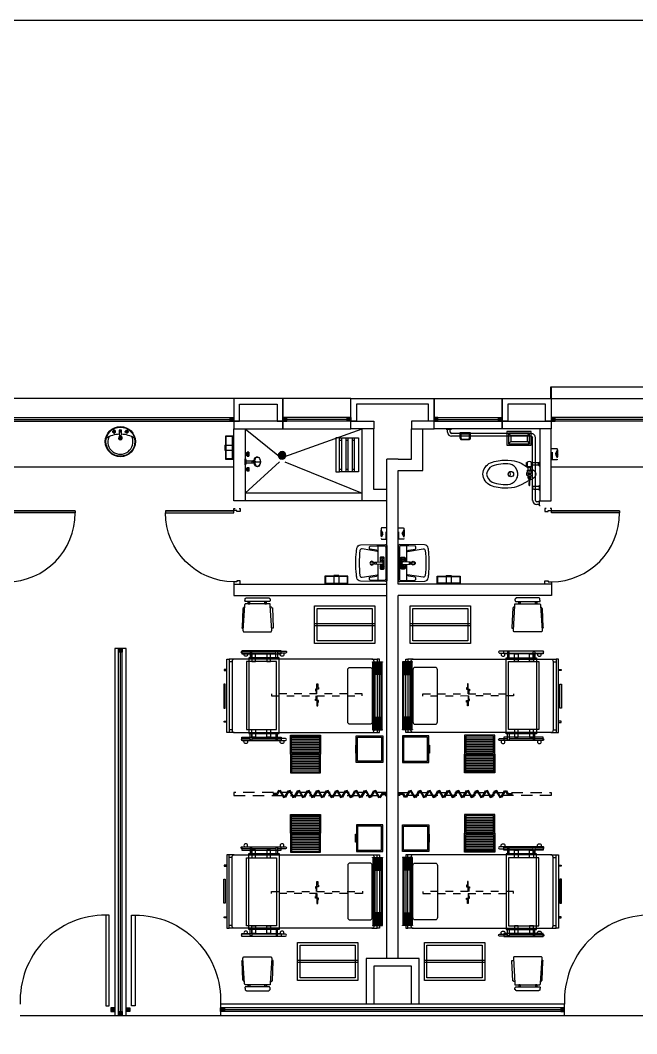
# Model space of a CAD drawing. Header units: millimetres. Extents: x 2523 to 2756, y 378 to 482.
# Drawn here: x 2679.6 to 2687.76, y 462.74 to 476.13 of the extents above; entities that cross this region are included whole.
import ezdxf

# ---------------------------------------------------------------- set-up
doc = ezdxf.new("R2010")
doc.units = ezdxf.units.MM
for name, pattern in [('H100', [0.24, 0.15, -0.09]), ('HIDDE50', [0.08, 0.05, -0.03]), ('HIDDEN2', [0.1875, 0.125, -0.0625])]:
    doc.linetypes.add(name, pattern=pattern)
doc.layers.get('Defpoints').update_dxf_attribs({"color": 8})
for name, color, linetype in [('CANCEL', 6, 'Continuous'), ('MOBILIARIO', 161, 'Continuous'), ('MOBSANIT', 161, 'Continuous'), ('PROYECC', 7, 'H100')]:
    doc.layers.add(name, color=color, linetype=linetype)

# ---------------------------------------------------------------- blocks, each defined once
blk = doc.blocks.new('PK120')
at = {"layer": 'CANCEL'}
blk.add_lwpolyline([(1.178, -0.025), (1.178, 1.175), (1.131, 1.175), (1.131, -0.025), (1.178, -0.025), (1.178, 1.165)], dxfattribs=at)
blk.add_arc((1.124, 0.05), 1.125, 89.6506, 182.5573, dxfattribs=at)
blk = doc.blocks.new('MESA_PUENTE')
at = {"linetype": 'Continuous'}
for points in [[(-26, 59), (26, 59), (26, 55), (-26, 55)], [(-12, 55), (-7, 55), (-7, 45), (-12, 45)], [(8, 55), (13, 55), (13, 45), (8, 45)], [(-20, 45), (20, 45), (20, -45), (-20, -45)], [(-12, -55), (-7, -55), (-7, -45), (-12, -45)], [(8, -55), (13, -55), (13, -45), (8, -45)], [(-26, -59), (26, -59), (26, -55), (-26, -55)]]:
    blk.add_lwpolyline(points, close=True, dxfattribs=at)
blk = doc.blocks.new('36211652')
at = {"color": 8}
for points in [[(-0.442, -0.224), (-0.442, -0.329, -1), (-0.467, -0.329), (-0.467, 0.246, -1), (-0.442, 0.246), (-0.442, 0.139)], [(0.688, -0.224), (0.688, -0.329, 1), (0.713, -0.329), (0.713, 0.246, 1), (0.688, 0.246), (0.688, 0.139)]]:
    blk.add_lwpolyline(points, format="xyb", dxfattribs=at)
for points in [[(-0.377, 0.119), (-0.452, 0.119, -1), (-0.452, 0.139), (-0.377, 0.139)], [(0.623, 0.119), (0.698, 0.119, 1), (0.698, 0.139), (0.623, 0.139)], [(-0.377, -0.201), (-0.452, -0.201, 1), (-0.452, -0.221), (-0.377, -0.221)], [(0.623, -0.201), (0.698, -0.201, -1), (0.698, -0.221), (0.623, -0.221)]]:
    blk.add_lwpolyline(points, format="xyb")
blk.add_lwpolyline([(-0.377, -0.241), (-0.377, 0.159), (0.623, 0.159), (0.623, -0.241)], close=True)
for points in [[(-0.442, 0.119), (-0.442, -0.201)], [(0.688, 0.119), (0.688, -0.201)]]:
    blk.add_lwpolyline(points, dxfattribs=at)
for centre in [(-0.484, 0.199), (0.671, 0.199), (-0.484, -0.281), (0.671, -0.281)]:
    blk.add_arc(centre, 0.025, 45.573, 314.427, dxfattribs=at)
blk = doc.blocks.new('37830054')
for points in [[(0.6, 0.015), (0.6, 0.145), (0.59, 0.145), (0.59, 0.095), (0.58, 0.095), (0.58, 0.075), (0.6, 0.075), (0.61, 0.075), (0.62, 0.075), (0.62, 0.055), (0.61, 0.055), (0.61, 0.015)], [(0.6, -0.015), (0.6, -0.145), (0.59, -0.145), (0.59, -0.095), (0.58, -0.095), (0.58, -0.075), (0.6, -0.075), (0.61, -0.075), (0.62, -0.075), (0.62, -0.055), (0.61, -0.055), (0.61, -0.015)]]:
    blk.add_lwpolyline(points)
at = {"color": 8, "linetype": 'HIDDE50'}
blk.add_lwpolyline([(0, -0.015), (0, 0.015), (1.2, 0.015), (1.2, -0.015)], close=True, dxfattribs=at)
blk = doc.blocks.new('BU')
for points in [[(0, -0.175), (0.35, -0.175), (0.35, 0.175), (0, 0.175)], [(0.016, -0.16), (0.335, -0.16), (0.335, 0.16), (0.016, 0.16)], [(0.35, 0.053), (0.361, 0.053), (0.361, -0.053), (0.35, -0.053)]]:
    blk.add_lwpolyline(points, close=True)
blk = doc.blocks.new('31640053')
at = {"color": 8}
for p, q in [((-0.939, 0.458), (-1.009, 0.458)), ((-0.969, 0.423), (-1.009, 0.423)), ((0.881, 0.458), (0.951, 0.458)), ((0.911, 0.423), (0.951, 0.423)), ((-0.969, -0.477), (-1.009, -0.477)), ((-0.939, -0.512), (-1.009, -0.512)), ((0.881, -0.512), (0.951, -0.512)), ((0.911, -0.477), (0.951, -0.477))]:
    blk.add_line(p, q, dxfattribs=at)
for points in [[(-1.009, -0.512), (-1.039, -0.512), (-1.039, 0.458), (-1.009, 0.458)], [(0.951, -0.512), (0.981, -0.512), (0.981, 0.458), (0.951, 0.458)]]:
    blk.add_lwpolyline(points, close=True)
blk.add_lwpolyline([(0.881, 0.458, -0.414214), (0.911, 0.428), (0.911, -0.482, -0.414214), (0.881, -0.512), (-0.939, -0.512, -0.414214), (-0.969, -0.482), (-0.969, 0.428, -0.414214), (-0.939, 0.458)], format="xyb", close=True)
blk.add_lwpolyline([(-0.944, -0.372, 0.414214), (-0.914, -0.402), (-0.649, -0.402, 0.414214), (-0.619, -0.372), (-0.619, 0.318, 0.414214), (-0.649, 0.348), (-0.914, 0.348, 0.414214), (-0.944, 0.318)], format="xyb", close=True, dxfattribs=at)
for points in [[(0.981, 0.323), (1.016, 0.323), (1.016, 0.308), (0.981, 0.308)], [(0.981, -0.377), (1.016, -0.377), (1.016, -0.362), (0.981, -0.362)]]:
    blk.add_lwpolyline(points)
at = {"layer": 'MOBILIARIO'}
blk.add_lwpolyline([(1, -0.188), (1, 0.129), (1.02, 0.129), (1.02, -0.188)], close=True, dxfattribs=at)
blk = doc.blocks.new('33520105')
at = {"color": 8}
for p, q in [((-0.195, 0.214), (0.175, 0.214)), ((-0.195, 0.192), (0.175, 0.192)), ((-0.195, 0.17), (0.175, 0.17)), ((-0.195, 0.148), (0.175, 0.148)), ((-0.195, 0.126), (0.175, 0.126)), ((-0.195, 0.104), (0.175, 0.104)), ((-0.195, 0.082), (0.175, 0.082)), ((-0.195, 0.06), (0.175, 0.06)), ((-0.195, 0.038), (0.175, 0.038)), ((-0.195, -0.036), (0.175, -0.036)), ((-0.195, -0.058), (0.175, -0.058)), ((-0.195, -0.08), (0.175, -0.08)), ((-0.195, -0.102), (0.175, -0.102)), ((-0.195, -0.124), (0.175, -0.124)), ((-0.195, -0.146), (0.175, -0.146)), ((-0.195, -0.168), (0.175, -0.168)), ((-0.195, -0.19), (0.175, -0.19)), ((-0.195, -0.212), (0.175, -0.212))]:
    blk.add_line(p, q, dxfattribs=at)
blk.add_lwpolyline([(-0.21, 0.001), (0.19, 0.001), (0.19, 0.251), (-0.21, 0.251)], close=True)
for points in [[(-0.195, 0.236), (-0.195, 0.016), (0.175, 0.016), (0.175, 0.236)], [(-0.195, -0.234), (-0.195, -0.014), (0.175, -0.014), (0.175, -0.234)]]:
    blk.add_lwpolyline(points, close=True, dxfattribs=at)
blk.add_lwpolyline([(0.19, 0.001), (0.19, -0.249), (-0.21, -0.249), (-0.21, 0.001)], dxfattribs=at)
blk = doc.blocks.new('76190058G')
for points in [[(0.06, -0.007), (0.01, -0.007), (0.01, 0.008), (0.069, 0.008), (0.096, -0.04), (0.083, -0.047)], [(0.159, 0.04), (0.109, -0.047), (0.096, -0.04), (0.146, 0.047)], [(0.159, 0.04), (0.209, -0.047), (0.222, -0.04), (0.172, 0.047)], [(0.285, 0.04), (0.235, -0.047), (0.222, -0.04), (0.272, 0.047)], [(0.285, 0.04), (0.335, -0.047), (0.348, -0.04), (0.298, 0.047)], [(0.411, 0.04), (0.361, -0.047), (0.348, -0.04), (0.398, 0.047)], [(0.411, 0.04), (0.461, -0.047), (0.474, -0.04), (0.424, 0.047)], [(0.537, 0.04), (0.487, -0.047), (0.474, -0.04), (0.524, 0.047)], [(0.537, 0.04), (0.587, -0.047), (0.6, -0.04), (0.55, 0.047)], [(0.663, 0.04), (0.613, -0.047), (0.6, -0.04), (0.65, 0.047)], [(0.663, 0.04), (0.713, -0.047), (0.726, -0.04), (0.676, 0.047)], [(0.789, 0.04), (0.739, -0.047), (0.726, -0.04), (0.776, 0.047)], [(0.789, 0.04), (0.839, -0.047), (0.852, -0.04), (0.802, 0.047)], [(0.915, 0.04), (0.865, -0.047), (0.852, -0.04), (0.902, 0.047)], [(0.915, 0.04), (0.965, -0.047), (0.978, -0.04), (0.928, 0.047)], [(1.041, 0.04), (0.991, -0.047), (0.978, -0.04), (1.028, 0.047)], [(1.041, 0.04), (1.091, -0.047), (1.104, -0.04), (1.054, 0.047)], [(1.167, 0.04), (1.117, -0.047), (1.104, -0.04), (1.154, 0.047)], [(1.167, 0.04), (1.217, -0.047), (1.23, -0.04), (1.18, 0.047)], [(1.293, 0.04), (1.243, -0.047), (1.23, -0.04), (1.28, 0.047)], [(1.293, 0.04), (1.343, -0.047), (1.356, -0.04), (1.306, 0.047)], [(1.419, 0.04), (1.369, -0.047), (1.356, -0.04), (1.406, 0.047)], [(1.454, 0.008), (1.504, 0.008), (1.504, -0.007), (1.446, -0.007), (1.419, 0.04), (1.432, 0.047)]]:
    blk.add_lwpolyline(points, close=True)
at = {"layer": 'PROYECC', "color": 252}
blk.add_lwpolyline([(0, 0.019), (2.024, 0.019), (2.024, -0.019), (0, -0.019)], close=True, dxfattribs=at)
blk = doc.blocks.new('SILLA_FIJA_A__APIL_')
at = {"linetype": 'Continuous'}
for p, q in [((-18, 12), (-21, 12)), ((-18, 10), (-21, 10)), ((-18, -10), (-21, -10)), ((-18, -12), (-21, -12))]:
    blk.add_line(p, q, dxfattribs=at)
for points in [[(-23, 16), (-24, 16), (-25, 16), (-25.29, 15.71), (-25.45, 15.53), (-25.59, 15.34), (-25.71, 15.14), (-25.82, 14.93), (-25.9, 14.7), (-25.95, 14.47), (-25.99, 14.24), (-26, 14), (-26, -15), (-25.98, -15.19), (-25.92, -15.38), (-25.83, -15.56), (-25.71, -15.71), (-25.56, -15.83), (-25.38, -15.92), (-25.2, -15.98), (-25, -16), (-24.98, -16.19), (-24.92, -16.38), (-24.83, -16.56), (-24.71, -16.71), (-24.56, -16.83), (-24.38, -16.92), (-24.2, -16.98), (-24, -17), (-23, -17), (-22.76, -16.99), (-22.53, -16.95), (-22.3, -16.9), (-22.07, -16.82), (-21.86, -16.71), (-21.66, -16.59), (-21.46, -16.45), (-21.29, -16.29), (-21, -16), (-21, -15), (-21, 15), (-21, 16), (-21.22, 16.17), (-21.46, 16.3), (-21.72, 16.38), (-22, 16.41), (-22.28, 16.38), (-22.54, 16.3), (-22.78, 16.17), (-23, 16)], [(-18, 14), (-18, 16), (-17.71, 16.29), (-17.54, 16.45), (-17.34, 16.59), (-17.14, 16.71), (-16.93, 16.82), (-16.7, 16.9), (-16.47, 16.95), (-16.24, 16.99), (-16, 17), (17, 19), (17.24, 18.99), (17.47, 18.95), (17.7, 18.9), (17.93, 18.82), (18.14, 18.71), (18.34, 18.59), (18.54, 18.45), (18.71, 18.29), (19, 18), (19, 16), (19, -17), (19, -18), (18.71, -18.29), (18.54, -18.45), (18.34, -18.59), (18.14, -18.71), (17.93, -18.82), (17.7, -18.9), (17.47, -18.95), (17.24, -18.99), (17, -19), (-16, -17), (-18, -17), (-18, -15), (-18, 14)], [(-21, 12), (-18, 12), (-18, 10), (-21, 10)], [(-21, -10), (-18, -10), (-18, -12), (-21, -12)]]:
    blk.add_lwpolyline(points, close=True, dxfattribs=at)
for points in [[(-14, 17), (-13.98, 17.19), (-13.92, 17.38), (-13.83, 17.56), (-13.71, 17.71), (-13.56, 17.83), (-13.38, 17.92), (-13.2, 17.98), (-13, 18), (-12, 19), (13, 20), (13.03, 20.12), (13.08, 20.23), (13.16, 20.32), (13.26, 20.38), (13.38, 20.41), (13.5, 20.4), (13.61, 20.36), (13.71, 20.29), (14, 20), (14, 19)], [(-14, -17), (-14, -18), (-13.98, -18.19), (-13.92, -18.38), (-13.83, -18.56), (-13.71, -18.71), (-13.56, -18.83), (-13.38, -18.92), (-13.2, -18.98), (-13, -19), (-13, -20), (13, -21), (14, -21), (14, -20), (14, -19)]]:
    blk.add_lwpolyline(points, dxfattribs=at)
blk = doc.blocks.new('92404449')
for p, q in [((-0.445, -0.029), (0.445, -0.029)), ((-0.445, -0.151), (0.445, -0.151))]:
    blk.add_line(p, q)
at = {"color": 8}
for p, q in [((-0.445, -0.036), (0.445, -0.036)), ((-0.445, -0.046), (-0.28, -0.046)), ((-0.445, -0.056), (-0.28, -0.056)), ((-0.445, -0.066), (-0.28, -0.066)), ((-0.445, -0.076), (-0.28, -0.076)), ((-0.445, -0.086), (-0.28, -0.086)), ((-0.445, -0.096), (-0.28, -0.096)), ((-0.445, -0.106), (-0.28, -0.106)), ((-0.445, -0.116), (-0.28, -0.116)), ((-0.445, -0.126), (0.445, -0.126)), ((0.28, -0.046), (0.445, -0.046)), ((0.28, -0.056), (0.445, -0.056)), ((0.28, -0.066), (0.445, -0.066)), ((0.28, -0.076), (0.445, -0.076)), ((0.28, -0.086), (0.445, -0.086)), ((0.28, -0.096), (0.445, -0.096)), ((0.28, -0.106), (0.445, -0.106)), ((0.28, -0.116), (0.445, -0.116)), ((-0.445, -0.136), (0.445, -0.136)), ((-0.445, -0.146), (0.445, -0.146))]:
    blk.add_line(p, q, dxfattribs=at)
for points in [[(-0.45, -0.024), (-0.445, -0.024), (-0.445, -0.156), (-0.45, -0.156)], [(-0.28, -0.041), (0.28, -0.041), (0.28, -0.126), (-0.28, -0.126)], [(0.45, -0.024), (0.445, -0.024), (0.445, -0.156), (0.45, -0.156)]]:
    blk.add_lwpolyline(points, close=True)
blk = doc.blocks.new('OB065JS')
blk.add_line((-0.07, -0.014), (0.07, -0.014))
blk.add_lwpolyline([(-0.07, -0.003), (-0.07, -0.07, 0.414214), (-0.049, -0.092), (0.049, -0.092, 0.414214), (0.07, -0.07), (0.07, -0.003)], format="xyb", close=True)
at = {"color": 8}
blk.add_lwpolyline([(-0.058, -0.014), (-0.058, -0.067, 0.414214), (-0.041, -0.084), (0.041, -0.084, 0.414214), (0.058, -0.067), (0.058, -0.014)], format="xyb", dxfattribs=at)
blk = doc.blocks.new('BASINETE')
for p, q in [((0.8, 0.013), (0, 0.013)), ((0.8, -0.012), (0, -0.012))]:
    blk.add_line(p, q)
for points in [[(0.8, -0.25), (0.8, 0.25), (0, 0.25), (0, -0.25)], [(0.765, -0.215), (0.765, 0.215), (0.035, 0.215), (0.035, -0.215)]]:
    blk.add_lwpolyline(points, close=True)
blk = doc.blocks.new('P100')
at = {"color": 2}
blk.add_lwpolyline([(0.032, 0.988), (0.032, 0.085), (0.032, 0.988), (0.059, 0.988), (0.059, 0.085), (0.032, 0.085)], close=True, dxfattribs=at)
for points in [[(0, 0.016), (0, 0), (0.043, 0), (0.043, 0.044), (0.028, 0.044), (0.028, 0.085), (0, 0.085), (0, 0.068)], [(1, 0.016), (1, 0), (0.957, 0), (0.957, 0.044), (0.972, 0.044), (0.972, 0.085), (1, 0.085), (1, 0.068)]]:
    blk.add_lwpolyline(points, dxfattribs=at)
at = {"color": 8}
blk.add_arc((0.061, 0.077), 0.911, 0.5211, 90.1059, dxfattribs=at)
blk = doc.blocks.new('91040269')
at = {"color": 8}
for p, q in [((0, -0.05), (0, -0.083)), ((0, -0.133), (0, -0.167)), ((0.03, -0.05), (0.03, -0.083)), ((0.03, -0.133), (0.03, -0.167)), ((0.42, -0.083), (0.42, -0.05)), ((0.42, -0.167), (0.42, -0.133)), ((0.45, -0.083), (0.45, -0.05)), ((0.45, -0.167), (0.45, -0.133)), ((0, -0.217), (0, -0.25)), ((0.03, -0.217), (0.03, -0.25)), ((0.42, -0.25), (0.42, -0.217)), ((0.45, -0.25), (0.45, -0.217))]:
    blk.add_line(p, q, dxfattribs=at)
for points in [[(0.45, -0.05), (0.45, 0), (0, 0), (0, -0.05)], [(0.45, -0.133), (0.45, -0.083), (0, -0.083), (0, -0.133)], [(0.45, -0.217), (0.45, -0.167), (0, -0.167), (0, -0.217)], [(0.45, -0.25), (0.45, -0.3), (0, -0.3), (0, -0.25)]]:
    blk.add_lwpolyline(points, close=True)
blk = doc.blocks.new('CH2S')
at = {"color": 8}
for points in [[(-0.01, 0.031), (-0.013, 0.034), (-0.034, 0.012), (-0.031, 0.009)], [(0.006, 0.029), (0.003, 0.032), (-0.032, -0.004), (-0.029, -0.006)], [(0.032, 0.004), (0.029, 0.006), (-0.006, -0.03), (-0.003, -0.032)], [(0.034, -0.012), (0.031, -0.01), (0.01, -0.031), (0.013, -0.034)]]:
    blk.add_lwpolyline(points, close=True, dxfattribs=at)
for points in [[(0.022, 0.028), (0.018, 0.031), (-0.031, -0.019), (-0.027, -0.022), (0.022, 0.028)], [(0.03, 0.019), (0.027, 0.022), (-0.022, -0.028), (-0.019, -0.031), (0.03, 0.019)]]:
    blk.add_lwpolyline(points, dxfattribs=at)
for radius in [0.05, 0.04]:
    blk.add_circle((0, 0), radius)
blk = doc.blocks.new('A$C2FAA7003')
for p, q in [((0.165, -0.13), (0.165, 0)), ((0.165, -0.15), (0.165, -0.14)), ((0.265, -0.13), (0.265, 0)), ((0.265, -0.15), (0.265, -0.14))]:
    blk.add_line(p, q)
for points in [[(0.44, -0.14), (-0.01, -0.14), (-0.01, 0.01), (0.44, 0.01)], [(0.43, -0.13), (0, -0.13), (0, 0), (0.43, 0)]]:
    blk.add_lwpolyline(points, close=True)
blk.add_lwpolyline([(0.265, -0.15), (0.165, -0.15)])
blk = doc.blocks.new('A$C13D72097')
at = {"linetype": 'HIDDEN2', "ltscale": 0.5}
for p, q in [((-0.046, 0.06), (-0.092, 0.014)), ((-0.092, 0), (0, -0.092)), ((0.053, -0.053), (-0.053, 0.053)), ((0.06, -0.046), (-0.046, 0.06)), ((-0.038, -0.025), (-0.079, -0.013)), ((-0.048, -0.044), (-0.036, -0.032)), ((-0.044, -0.048), (-0.032, -0.036)), ((-0.025, -0.038), (-0.013, -0.079)), ((0.014, -0.092), (0.06, -0.046))]:
    blk.add_line(p, q, dxfattribs=at)
for centre, radius, start, end in [((-0.085, 0.007), 0.01, 135, 225), ((0.236, 0.236), 0.404, 215.7351, 234.2649), ((-0.039, -0.029), 0.004, 315, 73.2347), ((-0.029, -0.039), 0.004, 16.7653, 135), ((0.007, -0.085), 0.01, 225, 315)]:
    blk.add_arc(centre, radius, start, end, dxfattribs=at)
blk = doc.blocks.new('LVVZ1VS')
at = {"color": 8}
blk.add_line((0.012, -0.143), (-0.012, -0.143), dxfattribs=at)
for points in [[(0.24, -0.348), (0.245, -0.02, 0.418008), (0.225, 0), (-0.225, 0, 0.421093), (-0.245, -0.02), (-0.237, -0.349, 0.362961), (-0.195, -0.397, 0.013873), (-0.151, -0.403, 0.023993), (0.002, -0.41, 0.024799), (0.151, -0.403, 0.015126), (0.198, -0.396, 0.364514)], [(-0.075, -0.068, -0.247805), (-0.057, -0.086, 0.116963), (-0.045, -0.086, -0.247805), (-0.027, -0.068, 0.116963), (-0.027, -0.056, -0.247805), (-0.045, -0.038, 0.116963), (-0.057, -0.038, -0.247805), (-0.075, -0.056, 0.116963)], [(0.012, -0.14), (0.018, -0.069, 0.015831), (0.018, -0.069), (0.018, -0.042, 0.414214), (0.014, -0.038), (-0.014, -0.038, 0.414214), (-0.018, -0.042), (-0.018, -0.069, 0.015831), (-0.018, -0.069), (-0.012, -0.14, -0.015831), (-0.012, -0.141), (-0.012, -0.159, 0.414214), (-0.008, -0.163), (0.008, -0.163, 0.414214), (0.012, -0.159), (0.012, -0.141, -0.015831)], [(0.075, -0.068, 0.247805), (0.057, -0.086, -0.116963), (0.045, -0.086, 0.247805), (0.027, -0.068, -0.116963), (0.027, -0.056, 0.247805), (0.045, -0.038, -0.116963), (0.057, -0.038, 0.247805), (0.075, -0.056, -0.116963)]]:
    blk.add_lwpolyline(points, format="xyb", close=True)
for points in [[(0.243, -0.127, -0.408931), (0.24, -0.13), (0.231, -0.13, -0.419516), (0.228, -0.126), (0.229, -0.035, 0.49024), (0.209, -0.015), (-0.209, -0.015, 0.425911), (-0.229, -0.035), (-0.228, -0.126, -0.419516), (-0.231, -0.13), (-0.239, -0.13, -0.408931), (-0.242, -0.127)], [(0.144, -0.115, -0.368916), (0.154, -0.123), (0.189, -0.327, -0.428122), (0.167, -0.356, -0.027474), (0.002, -0.365, -0.026047), (-0.163, -0.356, -0.428854), (-0.185, -0.328), (-0.154, -0.123, -0.368908), (-0.144, -0.115), (-0.015, -0.115)], [(-0.017, -0.089), (-0.069, -0.089, -0.414214), (-0.078, -0.08), (-0.078, -0.044, -0.414214), (-0.069, -0.034), (0.068, -0.034, -0.414214), (0.078, -0.044), (0.078, -0.08, -0.414214), (0.068, -0.089), (0.017, -0.089)]]:
    blk.add_lwpolyline(points, format="xyb")
for points in [[(-0.228, -0.115), (-0.144, -0.115)], [(0.144, -0.115), (0.228, -0.115)]]:
    blk.add_lwpolyline(points, dxfattribs=at)
for points in [[(-0.228, -0.126), (-0.226, -0.22, 0.408931), (-0.216, -0.23), (-0.195, -0.23, 0.368908), (-0.185, -0.222), (-0.172, -0.138, -0.336277), (-0.162, -0.13), (-0.155, -0.13)], [(0.155, -0.13), (0.162, -0.13, -0.262297), (0.172, -0.138), (0.185, -0.222, 0.368908), (0.195, -0.23), (0.216, -0.23, 0.408931), (0.226, -0.22), (0.228, -0.126)]]:
    blk.add_lwpolyline(points, format="xyb", dxfattribs=at)
blk.add_lwpolyline([(0.015, -0.115), (0.144, -0.115)])
for centre, radius in [((-0.051, -0.062), 0.00337), ((-0.051, -0.062), 0.00337), ((0, -0.049), 0.00515), ((0.051, -0.062), 0.00337), ((0.051, -0.062), 0.00337)]:
    blk.add_circle(centre, radius)
for radius in [0.025, 0.0175]:
    blk.add_circle((0, -0.198), radius, dxfattribs=at)
for centre, start, end in [((-0.051, -0.062), 106.4867, 163.5133), ((-0.051, -0.062), 196.4867, 253.5133), ((-0.051, -0.062), 16.4867, 73.5133), ((-0.051, -0.062), 286.4867, 343.5133), ((0.051, -0.062), 106.4867, 163.5133), ((0.051, -0.062), 196.4867, 253.5133), ((0.051, -0.062), 16.4867, 73.5133), ((0.051, -0.062), 286.4867, 343.5133)]:
    blk.add_arc(centre, 0.0225, start, end, dxfattribs=at)
blk = doc.blocks.new('A$C730E3545')
for p, q in [((0.32, 0.18), (0, 0.18)), ((0, 0.18), (0, 0)), ((0.3, 0.16), (0.02, 0.16)), ((0.05, 0.13), (0.02, 0.16)), ((0.02, 0.16), (0.02, 0.02)), ((0.3, 0.16), (0.27, 0.13)), ((0.3, 0.02), (0.3, 0.16)), ((0.32, 0), (0.32, 0.18)), ((0, 0), (0.32, 0)), ((0.05, 0.05), (0.02, 0.02)), ((0.02, 0.02), (0.3, 0.02)), ((0.27, 0.13), (0.05, 0.13)), ((0.05, 0.13), (0.05, 0.05)), ((0.05, 0.05), (0.27, 0.05)), ((0.27, 0.05), (0.27, 0.13)), ((0.3, 0.02), (0.27, 0.05))]:
    blk.add_line(p, q)
blk = doc.blocks.new('A$C05C22262')
for p, q in [((0.037, 0.735), (0.037, 0.644)), ((0.067, 0.735), (0.067, 0.644)), ((0.135, 0.63), (0.098, 0.63)), ((0.135, 0.599), (0.098, 0.599))]:
    blk.add_line(p, q)
at = {"color": 8}
for p, q in [((0.038, 0.735), (0.038, 0.742)), ((0.052, 0.735), (0.052, 0.742)), ((0.066, 0.735), (0.066, 0.742)), ((0.033, 0.586), (0.033, 0.584)), ((0.037, 0.579), (0.037, 0.584)), ((0.052, 0.579), (0.052, 0.584)), ((0.067, 0.579), (0.067, 0.584)), ((0.071, 0.586), (0.071, 0.584)), ((0.098, 0.632), (0.085, 0.632)), ((0.085, 0.615), (0.098, 0.615)), ((0.098, 0.598), (0.085, 0.598)), ((0.19, 0.615), (0.18, 0.615)), ((0.185, 0.61), (0.185, 0.62)), ((0.221, 0.627), (0.218, 0.627)), ((0.221, 0.603), (0.218, 0.603)), ((0.234, 0.624), (0.221, 0.624)), ((0.234, 0.615), (0.221, 0.615)), ((0.234, 0.606), (0.221, 0.606))]:
    blk.add_line(p, q, dxfattribs=at)
for points in [[(0.025, 0.75), (0.079, 0.75, -0.443315), (0.071, 0.742), (0.033, 0.742, -0.443315)], [(0.049, 0.579), (0.056, 0.579), (0.056, 0.577, -0.414214), (0.054, 0.575), (0.051, 0.575, -0.414214), (0.049, 0.577)], [(0.254, 0.611), (0.329, 0.609, 0.421553), (0.334, 0.614), (0.334, 0.616, 0.421553), (0.329, 0.621), (0.254, 0.619)]]:
    blk.add_lwpolyline(points, format="xyb", close=True, dxfattribs=at)
for points in [[(0.072, 0.742), (0.072, 0.735), (0.033, 0.735), (0.033, 0.742)], [(0.032, 0.584), (0.073, 0.584), (0.073, 0.579), (0.032, 0.579)], [(0.198, 0.622), (0.198, 0.607), (0.185, 0.6), (0.172, 0.607), (0.172, 0.622), (0.185, 0.63)], [(0.234, 0.599), (0.221, 0.599), (0.221, 0.631), (0.234, 0.631)], [(0.247, 0.604), (0.234, 0.604), (0.234, 0.626), (0.247, 0.626)], [(0.254, 0.608), (0.247, 0.608), (0.247, 0.622), (0.254, 0.622)]]:
    blk.add_lwpolyline(points, close=True, dxfattribs=at)
for points in [[(0.112, 0.63), (0.133, 0.668, -0.290731), (0.183, 0.7), (0.185, 0.7), (0.187, 0.7, -0.290731), (0.237, 0.668), (0.264, 0.619)], [(0.269, 0.611), (0.328, 0.505, -0.085425), (0.366, 0.379), (0.37, 0.328), (0.37, 0.304, -0.095638), (0.336, 0.101, -0.260174), (0.185, 0, -0.260174), (0.034, 0.101, -0.095638), (0, 0.304), (0, 0.328), (0.004, 0.379, -0.085425), (0.042, 0.505), (0.091, 0.592)], [(0.085, 0.635, 0.154601), (0.073, 0.644), (0.032, 0.644, 0.455032), (0.032, 0.586), (0.071, 0.586, 0.259938), (0.085, 0.595)]]:
    blk.add_lwpolyline(points, format="xyb")
blk.add_lwpolyline([(0.085, 0.592), (0.085, 0.638), (0.098, 0.638), (0.098, 0.592)], close=True)
blk.add_lwpolyline([(0.159, 0.592), (0.135, 0.592), (0.135, 0.638), (0.159, 0.638)])
blk.add_lwpolyline([(0.185, 0.463, 0.094025), (0.131, 0.451, 0.231007), (0.052, 0.359), (0.052, 0.359, 0.115347), (0.08, 0.121, 0.246972), (0.185, 0.05, 0.246972), (0.29, 0.121, 0.115347), (0.318, 0.359), (0.318, 0.359, 0.231007), (0.239, 0.451, 0.094025)], format="xyb", close=True)
for radius in [0.035, 0.0095]:
    blk.add_circle((0.185, 0.615), radius)
blk.add_circle((0.185, 0.37), 0.0362, dxfattribs=at)
blk.add_arc((0.185, 0.331), 0.0362, 32.8341, 147.1659, dxfattribs=at)
blk = doc.blocks.new('WC')
at = {"layer": 'MOBSANIT', "rotation": 180}
blk.add_blockref('A$C05C22262', (0.17, 0.75), dxfattribs=at)
blk = doc.blocks.new('A$C6D5A01A4')
for p, q in [((-0.376, 0.506), (-0.376, 0.512)), ((-0.376, 0.506), (-0.304, 0.506)), ((-0.376, 0.506), (-0.304, 0.506)), ((-0.358, 0.467), (-0.358, 0.506)), ((-0.322, 0.467), (-0.322, 0.506)), ((-0.304, 0.506), (-0.304, 0.512)), ((-0.304, 0.506), (-0.304, 0.512)), ((0.75, 0.45), (-0.304, 0.45)), ((0.75, 0.414), (-0.304, 0.414)), ((0.767, -0.433), (0.767, 0.396)), ((0.803, -0.433), (0.803, 0.396)), ((0.86, -0.451), (0.821, -0.451)), ((0.86, -0.486), (0.821, -0.486))]:
    blk.add_line(p, q)
blk.add_lwpolyline([(0.86, -0.248), (0.785, -0.248, 1), (0.785, -0.283), (0.86, -0.283)], format="xyb")
for points in [[(0.865, -0.301), (0.86, -0.301), (0.86, -0.23), (0.865, -0.23)], [(0.865, -0.504), (0.86, -0.504), (0.86, -0.433), (0.865, -0.433)]]:
    blk.add_lwpolyline(points)
for centre, radius, start, end in [((-0.304, 0.467), 0.0533, 180, 270), ((-0.304, 0.467), 0.0178, 180, 270), ((0.75, 0.396), 0.0533, 360, 90), ((0.75, 0.396), 0.0178, 360, 90), ((0.821, -0.433), 0.0533, 180, 270), ((0.821, -0.433), 0.0178, 180, 270)]:
    blk.add_arc(centre, radius, start, end)
blk = doc.blocks.new('OB046RS')
at = {"color": 8}
for p, q in [((-0.125, -0.002), (-0.075, -0.002)), ((-0.125, -0.028), (-0.107, -0.028)), ((-0.125, -0.047), (-0.107, -0.047)), ((-0.112, -0.007), (-0.112, -0.005)), ((-0.092, -0.028), (-0.075, -0.028)), ((-0.092, -0.047), (-0.075, -0.047)), ((-0.088, -0.007), (-0.088, -0.005)), ((0.125, -0.002), (0.075, -0.002)), ((0.092, -0.028), (0.075, -0.028)), ((0.092, -0.047), (0.075, -0.047)), ((0.088, -0.007), (0.088, -0.005)), ((0.125, -0.028), (0.107, -0.028)), ((0.125, -0.047), (0.107, -0.047)), ((0.112, -0.007), (0.112, -0.005))]:
    blk.add_line(p, q, dxfattribs=at)
for p, q in [((-0.016, -0.105), (-0.016, -0.126)), ((-0.012, -0.01), (-0.012, -0.105)), ((0.016, -0.105), (0.016, -0.125))]:
    blk.add_line(p, q)
at = {"color": 8, "linetype": 'Continuous'}
blk.add_line((0, -0.134), (0, -0.199), dxfattribs=at)
for points in [[(-0.125, 0), (-0.125, -0.002, -0.061783), (-0.112, -0.005), (-0.087, -0.005, -0.061233), (-0.075, -0.002), (-0.075, 0)], [(0.04, 0), (-0.04, 0, 0.039972), (-0.04, -0.001, 0.265446), (-0.038, -0.003, 0.073458), (-0.028, -0.007, 0.034708), (-0.016, -0.009, 0.025222), (0, -0.01, 0.025222), (0.016, -0.009, 0.034708), (0.028, -0.007, 0.073458), (0.038, -0.003, 0.265446), (0.04, -0.001, 0.265446)], [(0.125, 0), (0.125, -0.002, 0.061783), (0.112, -0.005), (0.087, -0.005, 0.061233), (0.075, -0.002), (0.075, 0)]]:
    blk.add_lwpolyline(points, format="xyb")
for points in [[(-0.075, -0.047, -0.061233), (-0.087, -0.05), (-0.112, -0.05, -0.061233), (-0.125, -0.047), (-0.125, -0.028, -0.061233), (-0.112, -0.025), (-0.087, -0.025, -0.061233), (-0.075, -0.028)], [(0.075, -0.047, 0.061233), (0.087, -0.05), (0.112, -0.05, 0.061233), (0.125, -0.047), (0.125, -0.028, 0.061233), (0.112, -0.025), (0.087, -0.025, 0.061233), (0.075, -0.028)]]:
    blk.add_lwpolyline(points, format="xyb", close=True)
for points in [[(-0.112, -0.025), (-0.112, -0.007), (-0.087, -0.007), (-0.087, -0.025)], [(0.112, -0.025), (0.112, -0.007), (0.087, -0.007), (0.087, -0.025)]]:
    blk.add_lwpolyline(points, close=True)
at = {"color": 8}
for points in [[(-0.092, -0.028), (-0.107, -0.028), (-0.107, -0.047), (-0.092, -0.047)], [(0.092, -0.028), (0.107, -0.028), (0.107, -0.047), (0.092, -0.047)]]:
    blk.add_lwpolyline(points, close=True, dxfattribs=at)
blk.add_lwpolyline([(0.012, -0.01), (0.012, -0.105)])
for centre, start, end in [((-0.107, -0.022), 210.2858, 262.3048), ((-0.107, -0.053), 97.6952, 149.7142), ((-0.093, -0.022), 277.6952, 329.7142), ((-0.093, -0.053), 30.2858, 82.3048), ((0.093, -0.022), 210.2858, 262.3048), ((0.093, -0.053), 97.6952, 149.7142), ((0.107, -0.022), 277.6952, 329.7142), ((0.107, -0.053), 30.2858, 82.3048)]:
    blk.add_arc(centre, 0.00685, start, end, dxfattribs=at)
for centre, major_axis, ratio, start_param, end_param in [((0, -0.159), (0.0661, 0), 0.651718, 1.818826, 7.605952), ((0, -0.105), (0.0162, 0), 0.527636, 2.382421, 7.061397), ((0, -0.125), (-0.0162, 0), 0.527636, 6.283185, 9.424778)]:
    blk.add_ellipse(centre, major_axis=major_axis, ratio=ratio, start_param=start_param, end_param=end_param)
at = {"color": 8, "linetype": 'Continuous'}
for centre, major_axis, start_param, end_param in [((0, -0.085), (-0.0117, 0), 0, 3.141593), ((0, -0.105), (0.0117, 0), 3.141593, 6.283185)]:
    blk.add_ellipse(centre, major_axis=major_axis, ratio=0.492669, start_param=start_param, end_param=end_param, dxfattribs=at)
for points, knots in [([(-0.016, -0.12), (-0.033, -0.123), (-0.047, -0.13), (-0.07, -0.155), (-0.064, -0.177), (-0.02, -0.202), (0.016, -0.203), (0.063, -0.179), (0.07, -0.158), (0.049, -0.131), (0.034, -0.123), (0.016, -0.12)], [1.841048, 1.841048, 1.841048, 1.841048, 2.612133, 2.612133, 3.991744, 3.991744, 5.371356, 5.371356, 6.750968, 6.750968, 7.599415, 7.599415, 7.599415, 7.599415]), ([(-0.016, -0.125), (-0.016, -0.125), (-0.023, -0.131), (-0.035, -0.137), (-0.047, -0.139), (-0.055, -0.14)], [3.6028153, 3.6028153, 3.6028153, 3.6028153, 3.9917443, 3.9917443, 4.5563439, 4.5563439, 4.5563439, 4.5563439]), ([(0.016, -0.125), (0.016, -0.125), (0.023, -0.131), (0.035, -0.137), (0.047, -0.139), (0.055, -0.14)], [3.6028153, 3.6028153, 3.6028153, 3.6028153, 3.9917443, 3.9917443, 4.5563439, 4.5563439, 4.5563439, 4.5563439])]:
    blk.add_open_spline(points, degree=3, knots=knots, dxfattribs=at)
blk = doc.blocks.new('A$C4AA2731D')
at = {"color": 8}
for p, q in [((0.148, 0.117), (0.164, 0.117)), ((0.079, 0.053), (0.103, 0.053)), ((0.091, 0.065), (0.091, 0.042)), ((0.144, 0.058), (0.168, 0.058)), ((0.233, 0.053), (0.21, 0.053)), ((0.221, 0.065), (0.221, 0.042))]:
    blk.add_line(p, q, dxfattribs=at)
for points in [[(0.148, 0.117), (0.144, 0.058, 0.015831), (0.144, 0.058), (0.144, 0.041, 0.414214), (0.147, 0.038), (0.165, 0.038, 0.414214), (0.168, 0.041), (0.168, 0.058, 0.015831), (0.168, 0.058), (0.164, 0.117, -0.015831), (0.164, 0.117), (0.164, 0.129, 0.414214), (0.161, 0.131), (0.151, 0.131, 0.414214), (0.148, 0.129), (0.148, 0.117, -0.015831)], [(0.076, 0.057, 0.247805), (0.087, 0.069, -0.116963), (0.095, 0.069, 0.247805), (0.106, 0.057, -0.116963), (0.106, 0.05, 0.247805), (0.095, 0.038, -0.116963), (0.087, 0.038, 0.247805), (0.076, 0.05, -0.116963)], [(0.237, 0.057, -0.247805), (0.225, 0.069, 0.116963), (0.218, 0.069, -0.247805), (0.206, 0.057, 0.116963), (0.206, 0.05, -0.247805), (0.218, 0.038, 0.116963), (0.225, 0.038, -0.247805), (0.237, 0.05, 0.116963)]]:
    blk.add_lwpolyline(points, format="xyb", close=True)
for centre, radius in [((0.156, 0.156), 0.156), ((0.091, 0.053), 0.00217), ((0.091, 0.053), 0.00217), ((0.156, 0.045), 0.00331), ((0.221, 0.053), 0.00217), ((0.221, 0.053), 0.00217)]:
    blk.add_circle(centre, radius)
blk.add_circle((0.156, 0.156), 0.15, dxfattribs=at)
for centre, radius, start, end in [((0.156, 0.156), 0.13, 338.4712, 201.5288), ((0.156, 0.361), 0.281, 238.7221, 267.8672), ((0.156, 0.118), 0.0193, 298.3264, 242.8889), ((0.156, 0.118), 0.0121, 129.7918, 224.4169), ((0.156, 0.118), 0.0121, 315.5831, 50.2082), ((0.156, 0.361), 0.281, 272.1328, 301.2779), ((0.091, 0.053), 0.0145, 106.4867, 163.5133), ((0.091, 0.053), 0.0145, 196.4867, 253.5133), ((0.091, 0.053), 0.0145, 16.4867, 73.5133), ((0.091, 0.053), 0.0145, 286.4867, 343.5133), ((0.221, 0.053), 0.0145, 106.4867, 163.5133), ((0.221, 0.053), 0.0145, 196.4867, 253.5133), ((0.221, 0.053), 0.0145, 16.4867, 73.5133), ((0.221, 0.053), 0.0145, 286.4867, 343.5133)]:
    blk.add_arc(centre, radius, start, end, dxfattribs=at)

msp = doc.modelspace()

# ---------------------------------------------------------------- linework, layer by layer
for p, q in [((2682.4265, 471.1291), (2679.4265, 471.1291)), ((2686.6265, 471.1291), (2689.627, 471.1291)), ((2679.427, 470.8791), (2682.427, 470.8791)), ((2683.977, 470.8791), (2683.077, 470.8791)), ((2685.077, 470.8791), (2685.977, 470.8791)), ((2689.627, 470.8791), (2686.627, 470.8791)), ((2679.427, 470.8541), (2682.427, 470.8541)), ((2679.427, 470.8291), (2682.427, 470.8291)), ((2683.977, 470.8541), (2683.077, 470.8541)), ((2683.977, 470.8291), (2683.077, 470.8291)), ((2685.077, 470.8541), (2685.977, 470.8541)), ((2685.077, 470.8291), (2685.977, 470.8291)), ((2689.627, 470.8541), (2686.627, 470.8541)), ((2689.627, 470.8291), (2686.627, 470.8291)), ((2682.5775, 470.7292), (2683.0307, 470.3645)), ((2683.1014, 470.3645), (2684.127, 470.7291)), ((2679.4265, 470.2291), (2682.427, 470.2291)), ((2682.5775, 469.8792), (2683.0307, 470.2938)), ((2683.1014, 470.2938), (2684.127, 469.8793)), ((2684.452, 463.7291), (2684.4518, 470.2291)), ((2684.602, 470.3291), (2684.452, 470.3291)), ((2684.602, 470.3291), (2684.452, 470.3291)), ((2684.452, 468.6792), (2684.452, 470.3291)), ((2684.452, 468.6792), (2684.452, 470.2291)), ((2684.602, 470.3291), (2684.6019, 470.3291)), ((2684.602, 470.3291), (2684.6019, 470.3291)), ((2686.6265, 470.2291), (2689.627, 470.2291)), ((2684.6019, 468.6792), (2684.6019, 470.1791)), ((2684.127, 469.8793), (2682.5775, 469.8792)), ((2684.127, 469.7793), (2682.5775, 469.7792)), ((2682.4275, 468.6792), (2684.452, 468.6792)), ((2682.4275, 468.6792), (2682.4275, 468.5292)), ((2686.6275, 468.6792), (2684.6019, 468.6792)), ((2686.6275, 468.6792), (2686.6275, 468.5292)), ((2682.4275, 468.5292), (2684.452, 468.5292)), ((2684.452, 463.7291), (2684.452, 468.5292)), ((2684.602, 463.7291), (2684.6019, 468.5292)), ((2686.6275, 468.5292), (2684.6019, 468.5292)), ((2680.902, 462.979), (2680.9019, 467.8288)), ((2680.927, 462.979), (2680.9269, 467.8288)), ((2680.952, 462.979), (2680.9519, 467.8288)), ((2684.602, 463.7291), (2684.452, 463.7291)), ((2684.527, 463.0791), (2682.252, 463.0791)), ((2684.527, 463.0541), (2682.252, 463.0541)), ((2684.527, 463.0291), (2682.252, 463.0291)), ((2686.802, 463.0791), (2684.527, 463.0791)), ((2686.802, 463.0541), (2684.527, 463.0541)), ((2686.802, 463.0291), (2684.527, 463.0291))]:
    msp.add_line(p, q)
for points in [[(2686.6265, 471.2791), (2686.6165, 471.2791), (2686.6165, 471.1291), (2686.6265, 471.1291)], [(2683.002, 471.0541), (2683.002, 470.8291), (2683.077, 470.8291), (2683.077, 471.1291), (2682.427, 471.1291), (2682.427, 470.8291), (2682.502, 470.8291), (2682.502, 471.0541)], [(2683.977, 471.1291), (2683.077, 471.1291), (2683.077, 470.7291), (2683.977, 470.7291)], [(2684.052, 471.0541), (2684.052, 470.8291), (2683.977, 470.8291), (2683.977, 471.1291), (2685.077, 471.1291), (2685.077, 470.8291), (2685.002, 470.8291), (2685.002, 471.0541)], [(2685.077, 471.1291), (2685.977, 471.1291), (2685.977, 470.7291), (2685.077, 470.7291)], [(2686.052, 471.0541), (2686.052, 470.8291), (2685.977, 470.8291), (2685.977, 471.1291), (2686.627, 471.1291), (2686.627, 470.8291), (2686.552, 470.8291), (2686.552, 471.0541)], [(2682.427, 470.8791), (2682.427, 470.8291), (2682.377, 470.8291), (2682.377, 470.8791)], [(2683.077, 470.8791), (2683.077, 470.8291), (2683.127, 470.8291), (2683.127, 470.8791)], [(2683.977, 470.8791), (2683.977, 470.8291), (2683.927, 470.8291), (2683.927, 470.8791)], [(2685.077, 470.8791), (2685.077, 470.8291), (2685.127, 470.8291), (2685.127, 470.8791)], [(2685.977, 470.8791), (2685.977, 470.8291), (2685.927, 470.8291), (2685.927, 470.8791)], [(2686.627, 470.8791), (2686.627, 470.8291), (2686.677, 470.8291), (2686.677, 470.8791)], [(2683.077, 470.8291), (2682.427, 470.8291), (2682.427, 470.7291), (2683.077, 470.7291)], [(2683.977, 470.8291), (2684.277, 470.8291), (2684.277, 470.7291), (2683.977, 470.7291)], [(2685.077, 470.8291), (2684.777, 470.8291), (2684.777, 470.7291), (2685.077, 470.7291)], [(2685.977, 470.8291), (2686.627, 470.8291), (2686.627, 470.7291), (2685.977, 470.7291)], [(2680.8519, 467.8288), (2680.852, 462.979), (2681.002, 462.979), (2681.0019, 467.8288)], [(2680.9519, 467.8288), (2680.9519, 467.7788), (2680.9019, 467.7788), (2680.9019, 467.8288)], [(2680.802, 463.079), (2680.802, 463.029), (2680.852, 463.029), (2680.852, 463.079)], [(2680.952, 463.029), (2680.952, 462.979), (2680.902, 462.979), (2680.902, 463.029)], [(2681.052, 463.079), (2681.052, 463.029), (2681.002, 463.029), (2681.002, 463.079)], [(2682.302, 463.0791), (2682.302, 463.0291), (2682.252, 463.0291), (2682.252, 463.0791)], [(2686.802, 463.0791), (2686.752, 463.0291), (2686.802, 463.0291), (2686.802, 463.0791)], [(2686.752, 463.0791), (2686.752, 463.0291), (2686.802, 463.0291), (2686.802, 463.0791)]]:
    msp.add_lwpolyline(points, close=True)
for points in [[(2689.627, 471.1291), (2689.627, 471.2791), (2686.6265, 471.2791), (2686.6265, 471.1291)], [(2682.5775, 470.7291), (2682.5779, 469.7792), (2682.4275, 469.7792), (2682.4275, 470.7291)], [(2684.452, 469.7793), (2684.127, 469.7793), (2684.127, 470.7291)], [(2684.452, 469.9293), (2684.277, 469.9293), (2684.277, 470.7291)], [(2684.6018, 470.3291), (2684.777, 470.3291), (2684.777, 470.7291)], [(2684.6018, 470.1791), (2684.9268, 470.1791), (2684.927, 470.7291)], [(2686.4765, 470.7291), (2686.476, 469.7792), (2686.6265, 469.7792), (2686.6265, 470.7291)], [(2686.4765, 470.7291), (2686.476, 469.7792), (2686.6265, 469.7792), (2686.6265, 470.7291)], [(2684.877, 463.1291), (2684.877, 463.1291), (2684.877, 463.7291), (2684.177, 463.7291), (2684.177, 463.1291)], [(2684.452, 463.7291), (2684.177, 463.7291), (2684.177, 463.1291)], [(2684.877, 463.1291), (2684.877, 463.1291), (2684.877, 463.7291), (2684.6019, 463.7291)], [(2684.777, 463.1291), (2684.777, 463.6291), (2684.277, 463.6291), (2684.277, 463.1291)], [(2684.4518, 463.6291), (2684.277, 463.6291), (2684.277, 463.1291)], [(2684.777, 463.1291), (2684.777, 463.6291), (2684.6019, 463.6291)], [(2684.527, 463.1291), (2682.252, 463.1291), (2682.252, 462.9791), (2684.527, 462.9791)], [(2684.527, 462.9791), (2686.802, 462.9791), (2686.802, 463.1291), (2684.527, 463.1291)], [(2679.602, 462.979), (2682.252, 462.9791)], [(2679.602, 462.979), (2682.252, 462.9791)], [(2686.802, 462.979), (2689.452, 462.9791)], [(2686.802, 462.979), (2689.452, 462.9791)]]:
    msp.add_lwpolyline(points)
for points in [[(2682.427, 470.8791), (2682.427, 470.8291), (2682.377, 470.8791), (2682.377, 470.8291)], [(2683.077, 470.8791), (2683.077, 470.8291), (2683.127, 470.8791), (2683.127, 470.8291)], [(2683.977, 470.8791), (2683.977, 470.8291), (2683.927, 470.8791), (2683.927, 470.8291)], [(2685.077, 470.8791), (2685.077, 470.8291), (2685.127, 470.8791), (2685.127, 470.8291)], [(2685.977, 470.8791), (2685.977, 470.8291), (2685.927, 470.8791), (2685.927, 470.8291)], [(2686.627, 470.8791), (2686.627, 470.8291), (2686.677, 470.8791), (2686.677, 470.8291)], [(2680.9519, 467.8288), (2680.9519, 467.7788), (2680.9019, 467.8288), (2680.9019, 467.7788)], [(2680.802, 463.079), (2680.802, 463.029), (2680.852, 463.079), (2680.852, 463.029)], [(2680.952, 463.029), (2680.952, 462.979), (2680.902, 463.029), (2680.902, 462.979)], [(2681.052, 463.079), (2681.052, 463.029), (2681.002, 463.079), (2681.002, 463.029)], [(2682.302, 463.0791), (2682.302, 463.0291), (2682.252, 463.0791), (2682.252, 463.0291)], [(2686.802, 463.0791), (2686.752, 463.0291), (2686.802, 463.0791), (2686.802, 463.0291)], [(2686.752, 463.0791), (2686.752, 463.0291), (2686.802, 463.0791), (2686.802, 463.0291)]]:
    msp.add_solid(points)
at = {"layer": 'Defpoints'}
msp.add_lwpolyline([(2637.7002, 476.1288), (2717.3183, 476.1288), (2717.3183, 427.1975), (2637.7002, 427.1975)], close=True, dxfattribs=at)

# ---------------------------------------------------------------- block references
for name, p, rotation in [('P100', (2679.3422, 469.6792), 270.0011725920061), ('P100', (2686.5422, 469.6792), 270.0011725920061), ('76190058G', (2684.6019, 465.9041), 0.001172592006123279), ('PK120', (2679.602, 463.129), 0.001172592006097834), ('PK120', (2686.802, 463.129), 0.001172592006097834)]:
    msp.add_blockref(name, p, dxfattribs=dict(rotation=rotation))
at = {"extrusion": (0, 0, -1), "zscale": -1}
for name, p, rotation in [('P100', (-2682.5127, 469.6792), 269.9988274079939), ('PK120', (-2682.252, 463.1291), 359.9988274079939)]:
    msp.add_blockref(name, p, dxfattribs=dict(at, rotation=rotation))
at = {"xscale": -1, "rotation": 0.001172618520763891}
msp.add_blockref('76190058G', (2684.4519, 465.9043), dxfattribs=at)
at = {"layer": 'MOBILIARIO', "extrusion": (0, 0, -1), "zscale": -1}
for name, p, rotation in [('91040269', (-2684.0747, 470.1605), 89.99882740799389), ('CH2S', (-2683.0661, 470.3793), 179.9988274079971)]:
    msp.add_blockref(name, p, dxfattribs=dict(at, rotation=rotation))
at = {"layer": 'MOBILIARIO'}
for name, p, rotation in [('OB065JS', (2685.4882, 470.679), 0.001172592006123279), ('31640053', (2685.7394, 467.2284), 0.001172592006123279), ('36211652', (2686.1878, 467.0786), 90.00117259200611), ('92404449', (2684.635, 467.2018), 90.00117259200611), ('37830054', (2684.9268, 467.2144), 0.001172592006123279), ('BU', (2684.6562, 466.4966), 0.001172592006123279), ('33520105', (2685.6891, 466.4313), 0.001172592006123279), ('33520105', (2683.3648, 465.3864), 180.0035178025331), ('BU', (2684.3977, 465.3211), 180.0035178025331), ('36211652', (2682.8661, 464.739), 270.0035178025331), ('31640053', (2683.3145, 464.5892), 180.0035178025331), ('92404449', (2684.4189, 464.6159), 270.0035178025331), ('37830054', (2684.1271, 464.6032), 180.0035178025331)]:
    msp.add_blockref(name, p, dxfattribs=dict(at, rotation=rotation))
at = {"layer": 'MOBILIARIO', "yscale": 0.01000000000044565, "zscale": 0.01000000000044565}
for name, p, xscale, rotation in [('SILLA_FIJA_A__APIL_', (2682.738, 468.2364), -0.01000000000044565, 90.00117262112629), ('SILLA_FIJA_A__APIL_', (2686.3158, 468.2364), 0.01000000000044565, 270.0011725894006), ('MESA_PUENTE', (2682.7934, 467.2069), -0.01000000000044565, 0.00117262112635963), ('MESA_PUENTE', (2686.2604, 467.2068), 0.01000000000044565, 0.001172589400587439), ('MESA_PUENTE', (2682.7935, 464.6108), 0.01000000000044565, 180.0035177999276), ('MESA_PUENTE', (2686.2604, 464.6107), -0.01000000000044565, 179.9988274105993), ('SILLA_FIJA_A__APIL_', (2682.7382, 463.5647), 0.01000000000044565, 90.00351779992748), ('SILLA_FIJA_A__APIL_', (2686.3158, 463.5647), -0.01000000000044565, 269.9988274105994)]:
    msp.add_blockref(name, p, dxfattribs=dict(at, xscale=xscale, rotation=rotation))
at = {"layer": 'MOBILIARIO', "xscale": -1}
for name, p, rotation in [('BASINETE', (2683.4943, 468.1414), 180), ('BASINETE', (2684.7595, 468.1413), 180), ('31640053', (2683.3144, 467.2285), 0.001172618520763891), ('36211652', (2682.866, 467.0787), 270.0011726185208), ('92404449', (2684.4187, 467.2019), 270.0011726185208), ('37830054', (2684.127, 467.2146), 0.001172618520763891), ('33520105', (2683.3647, 466.4314), 0.001172618520763891), ('BU', (2684.3976, 466.4967), 0.001172618520763891), ('33520105', (2685.6891, 465.3863), 179.9988274079938), ('BU', (2684.6562, 465.3209), 179.9988274079938), ('36211652', (2686.1878, 464.7389), 89.99882740799386), ('92404449', (2684.635, 464.6158), 89.99882740799386), ('31640053', (2685.7394, 464.5891), 179.9988274079938), ('37830054', (2684.9268, 464.6031), 179.9988274079938), ('BASINETE', (2683.2691, 463.6911), 180), ('BASINETE', (2684.9473, 463.691), 180)]:
    msp.add_blockref(name, p, dxfattribs=dict(at, rotation=rotation))
at = {"layer": 'MOBSANIT'}
for name, p, xscale, yscale, zscale, rotation in [('A$C4AA2731D', (2681.1265, 470.7604), 1.280292638317383, 1.280292638317383, 1.280292638317383, 180), ('A$C2FAA7003', (2683.639, 468.6904), -0.6750000000465661, 0.6750000000465661, 0.6750000000465661, 179.9979540472894), ('A$C2FAA7003', (2685.415, 468.6904), 0.6750000000465661, 0.6750000000465661, 0.6750000000465661, 180.0020459527106)]:
    msp.add_blockref(name, p, dxfattribs=dict(at, xscale=xscale, yscale=yscale, zscale=zscale, rotation=rotation))
at = {"layer": 'MOBSANIT', "extrusion": (0, 0, -1), "xscale": 0.6750000000465661, "yscale": 0.6750000000465661, "zscale": -0.6750000000465661, "rotation": 90}
msp.add_blockref('A$C2FAA7003', (-2682.4113, 470.3368), dxfattribs=at)
at = {"layer": 'MOBSANIT'}
for name, p, rotation in [('A$C6D5A01A4', (2685.6125, 470.2176), 0.001172592006071918), ('A$C730E3545', (2686.36, 470.6926), 180.0011725920062), ('WC', (2686.4717, 470.1465), 90.00117259200611)]:
    msp.add_blockref(name, p, dxfattribs=dict(at, rotation=rotation))
at = {"layer": 'MOBSANIT', "extrusion": (0, 0, -1), "zscale": -1}
for name, p, rotation in [('A$C13D72097', (-2686.6407, 470.3947), 314.9979540473401), ('OB046RS', (-2682.5775, 470.2946), 269.9988274079939), ('A$C13D72097', (-2684.6119, 469.3455), 314.99795404734), ('LVVZ1VS', (-2684.4513, 468.9554), 89.99882740603513)]:
    msp.add_blockref(name, p, dxfattribs=dict(at, rotation=rotation))
at = {"layer": 'MOBSANIT', "extrusion": (0, 0, -1), "xscale": -1, "zscale": -1}
for name, p, rotation in [('A$C13D72097', (-2684.4421, 469.3455), 45.00204595265993), ('LVVZ1VS', (-2684.6027, 468.9554), 270.0011725939648)]:
    msp.add_blockref(name, p, dxfattribs=dict(at, rotation=rotation))

doc.saveas('drawing.dxf')
